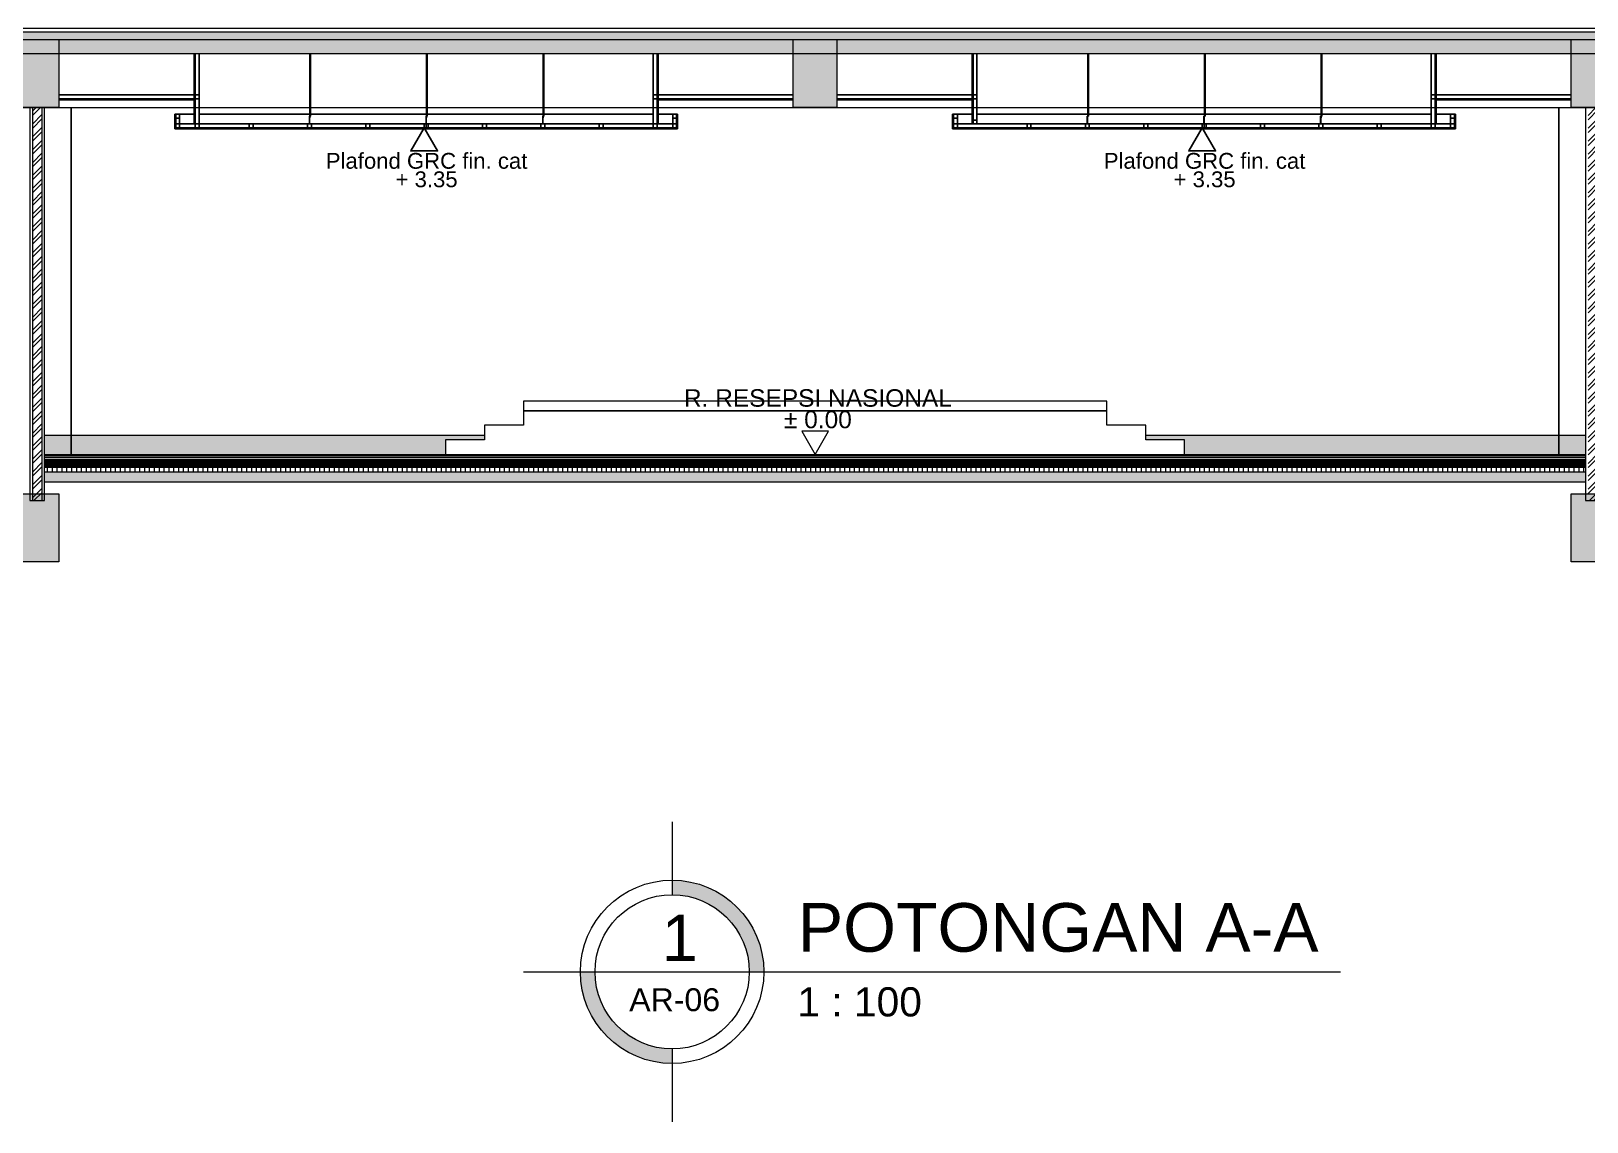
# Model space of a CAD drawing. Header units: inches. Extents: x 249 to 1192, y -18 to 440.
# Drawn here: x 700.09 to 716.09, y 252.32 to 263.54 of the extents above; entities that cross this region are included whole.
import ezdxf
from ezdxf.enums import TextEntityAlignment as Align

# ---------------------------------------------------------------- set-up
doc = ezdxf.new("R2010")
doc.units = ezdxf.units.IN
doc.header["$MEASUREMENT"] = 0
for name, color, linetype, lineweight in [('ARSIR 1', 33, 'Continuous', 0), ('ARSIR BETON', 8, 'Continuous', 0), ('ARSIR KERAMIK', 66, 'Continuous', 25), ('ARSIR WARNA', 66, 'Continuous', 0), ('BALOK', 3, 'Continuous', 20), ('BESI', 201, 'Continuous', 0), ('DIMENSI', 85, 'Continuous', 20), ('DINDING', 6, 'Continuous', 0), ('DINDING2', 137, 'Continuous', 20), ('KUSEN', 16, 'Continuous', 15), ('LANTAI', 135, 'Continuous', 9), ('TEXT (KET. RUANG)', 7, 'Continuous', 5), ('TEXT (KETERANGAN)', 7, 'Continuous', 25)]:
    doc.layers.add(name, color=color, linetype=linetype, lineweight=lineweight)
for name, color, linetype in [('ARSIR DINDING', 64, 'Continuous'), ('KOLOM', 5, 'Continuous'), ('PLAFOND', 42, 'Continuous')]:
    doc.layers.add(name, color=color, linetype=linetype)
doc.styles.add('ARIAL', font='arial.ttf')
doc.styles.get("Standard").update_dxf_attribs({"font": 'arial.ttf'})
doc.linetypes.add('BATTING', pattern='A,0.0001,-0.1,[134,ltypeshp.shx,S=0.1,R=0,X=-0.1,Y=0],-0.2,[134,ltypeshp.shx,S=0.1,R=180,X=0.1,Y=0],-0.1', length=0.4001)

# ---------------------------------------------------------------- blocks, each defined once
blk = doc.blocks.new('JUDUL GAMBAR')
at = {"layer": 'DIMENSI'}
h = blk.add_hatch(color=256, dxfattribs=at)
h.paths.add_polyline_path([(-32.945, 252.895), (-32.945, 253.045, -0.414214), (-33.739, 253.838), (-33.889, 253.838, 0.414214)])
h.paths.add_polyline_path([(-32.945, 254.781), (-32.945, 254.631, -0.414214), (-32.152, 253.838), (-32.002, 253.838, 0.414214)])
for points in [[(-32.945, 255.382), (-32.945, 254.631)], [(-34.474, 253.838), (-26.071, 253.838)], [(-32.945, 253.045), (-32.945, 252.294)]]:
    blk.add_lwpolyline(points, dxfattribs=at)
for radius in [0.943, 0.793]:
    blk.add_circle((-32.945, 253.838), radius, dxfattribs=at)
at = {"layer": 'DIMENSI', "style": 'ARIAL'}
for tag, height, p in [('NO', 0.478, (-32.866, 254.188)), ('AR', 0.236, (-32.919, 253.551))]:
    blk.add_attdef(tag, text='', height=height, dxfattribs=at).set_placement(p, align=Align.MIDDLE_CENTER)
for tag, height, p in [('JUDUL', 0.5, (-31.652, 253.895)), ('SKALA', 0.3, (-31.658, 253.289))]:
    blk.add_attdef(tag, text='', height=height, dxfattribs=at).set_placement(p, align=Align.BOTTOM_LEFT)
blk = doc.blocks.new('B1')
at = {"layer": 'ARSIR BETON'}
blk.add_hatch(color=256, dxfattribs=at).paths.add_polyline_path([(364.645, 149.933), (364.195, 149.933), (364.195, 149.233), (364.645, 149.233)])
at = {"layer": 'BALOK'}
blk.add_lwpolyline([(364.195, 149.933), (364.645, 149.933), (364.645, 149.233), (364.195, 149.233)], close=True, dxfattribs=at)
blk = doc.blocks.new('PEIL LANTAI')
at = {"color": 1}
blk.add_lwpolyline([(2106.659, 1042.576), (2106.797, 1042.337), (2106.935, 1042.576)], close=True, dxfattribs=at)
for tag, p in [('RUANG', (2106.826, 1042.775)), ('ELEVASI', (2106.826, 1042.553))]:
    blk.add_attdef(tag, text='', height=0.181).set_placement(p, align=Align.BOTTOM_CENTER)
blk = doc.blocks.new('BAHAN')
at = {"layer": 'TEXT (KETERANGAN)', "color": 1}
blk.add_lwpolyline([(707.032, 209.695), (707.231, 209.349), (706.832, 209.349)], close=True, dxfattribs=at)
at = {"layer": 'TEXT (KETERANGAN)', "style": 'ARIAL'}
for tag, p in [('BAHAN', (707.068, 209.013)), ('ELEVASI', (707.068, 208.738))]:
    blk.add_attdef(tag, text='', height=0.236, dxfattribs=at).set_placement(p, align=Align.BOTTOM_CENTER)
blk = doc.blocks.new('POTONGAN AA')
at = {"layer": 'ARSIR 1'}
h = blk.add_hatch(dxfattribs=at)
h.set_pattern_fill('CROSS', color=256, scale=0.1, style=0)
h.set_pattern_definition([(0, (695.712929, 123.708324), (0.025, 0.025), [0.0125, -0.0375]), (90, (695.719179, 123.702074), (-0.025, 0.025), [0.0125, -0.0375])])
h.paths.add_polyline_path([(695.988, 123.908), (695.713, 123.908), (695.713, 123.708), (695.988, 123.708)])
h.paths.add_polyline_path([(699.838, 123.858), (700.238, 123.858), (700.238, 123.908), (695.988, 123.908), (695.988, 123.708), (699.838, 123.708)])
h.paths.add_polyline_path([(711.288, 123.908), (707.038, 123.908), (707.038, 123.858), (707.438, 123.858), (707.438, 123.708), (711.288, 123.708)])
h.paths.add_polyline_path([(711.562, 123.908), (711.288, 123.908), (711.288, 123.708), (711.562, 123.708)])
at = {"layer": 'ARSIR BETON'}
h = blk.add_hatch(dxfattribs=at)
h.set_pattern_fill('ANSI37', color=256, scale=0.075, style=0)
h.set_pattern_definition([(45, (366.442179, 14.045192), (-0.00662912607, 0.00662912607), []), (135, (366.442179, 14.045192), (-0.00662912607, -0.00662912607), [])])
h.paths.add_polyline_path([(677.788, 127.978), (677.788, 127.828), (730.413, 127.828), (730.413, 127.978)])
h = blk.add_hatch(dxfattribs=at)
h.set_pattern_fill('ANSI37', color=256, scale=0.05, style=0)
h.set_pattern_definition([(45, (695.712929, 123.5783244), (-0.0044194174, 0.0044194174), []), (135, (695.712929, 123.5783244), (-0.0044194174, -0.0044194174), [])])
h.paths.add_polyline_path([(695.713, 123.658), (695.713, 123.578), (711.562, 123.578), (711.562, 123.658)])
h = blk.add_hatch(dxfattribs=at)
h.set_pattern_fill('_USER', color=256, scale=0.05, angle=90, style=0, pattern_type=0)
h.set_pattern_definition([(90, (695.71293, 123.528324), (-0.05, 3e-18), [])])
h.paths.add_polyline_path([(711.562, 123.528), (711.562, 123.578), (695.713, 123.578), (695.713, 123.528)])
at = {"layer": 'ARSIR DINDING'}
h = blk.add_hatch(dxfattribs=at)
h.set_pattern_fill('ANSI32', color=256, scale=0.25, style=0)
h.set_pattern_definition([(45, (695.58793, 123.23332), (-0.06629126, 0.06629126), []), (45, (695.63212, 123.23332), (-0.06629126, 0.06629126), [])])
h.paths.add_polyline_path([(695.588, 123.233), (695.688, 123.233), (695.688, 127.278), (695.588, 127.278)])
h.paths.add_polyline_path([(711.587, 123.233), (711.687, 123.233), (711.687, 127.278), (711.587, 127.278)])
h.paths.add_polyline_path([(719.588, 123.233), (719.688, 123.233), (719.688, 127.278), (719.588, 127.278)])
at = {"layer": 'ARSIR WARNA'}
h = blk.add_hatch(dxfattribs=at)
h.set_pattern_fill('AR-SAND', color=256, scale=0.025, style=0)
h.set_pattern_definition([(37.5, (683.712943, 127.978324), (-0.001574834, 0.048170594), [0, -0.038, 0, -0.0425, 0, -0.040625]), (7.5, (683.71294, 127.978324), (0.04424442, 0.07055365), [0, -0.0205, 0, -0.03425, 0, -0.013125]), (327.5, (683.682193, 127.978324), (0.077853547, 0.000141476), [0, -0.0125, 0, -0.045, 0, -0.05875]), (317.5, (683.68219, 127.978324), (0.07515317, 0.02194189), [0, -0.00625, 0, -0.0295, 0, -0.03375])])
h.paths.add_polyline_path([(719.838, 127.978), (719.838, 128.053), (688.828, 128.053), (688.828, 127.978)])
h = blk.add_hatch(dxfattribs=at)
h.set_pattern_fill('AR-SAND', color=256, scale=0.025, style=0)
h.set_pattern_definition([(37.5, (695.71293, 123.428324), (-0.00157483, 0.04817059), [0, -0.038, 0, -0.0425, 0, -0.040625]), (7.5, (695.71293, 123.428324), (0.04424442, 0.07055365), [0, -0.0205, 0, -0.03425, 0, -0.013125]), (327.5, (695.68218, 123.428324), (0.07785355, 0.00014148), [0, -0.0125, 0, -0.045, 0, -0.05875]), (317.5, (695.68218, 123.428324), (0.07515317, 0.0219419), [0, -0.00625, 0, -0.0295, 0, -0.03375])])
h.paths.add_polyline_path([(711.562, 123.428), (711.562, 123.528), (695.713, 123.528), (695.713, 123.428)])
at = {"layer": 'ARSIR KERAMIK', "linetype": 'BATTING', "ltscale": 0.045}
blk.add_lwpolyline([(695.713, 123.678), (711.562, 123.678)], dxfattribs=at)
at = {"layer": 'BALOK'}
blk.add_lwpolyline([(730.413, 127.828), (677.788, 127.828), (677.788, 127.978), (730.413, 127.978)], dxfattribs=at)
blk.add_lwpolyline([(679.737, 127.278), (730.288, 127.278), (730.288, 127.828), (679.737, 127.828)], close=True, dxfattribs=at)
at = {"layer": 'BESI', "ltscale": 0.1}
for p, q in [((698.442, 127.185), (698.442, 127.838)), ((698.442, 127.185), (698.442, 127.838)), ((698.444, 127.186), (698.444, 127.838)), ((698.444, 127.186), (698.444, 127.838)), ((698.448, 127.838), (698.448, 127.189)), ((698.448, 127.838), (698.448, 127.189)), ((698.449, 127.838), (698.449, 127.188)), ((698.449, 127.838), (698.449, 127.188)), ((699.642, 127.185), (699.642, 127.838)), ((699.642, 127.185), (699.642, 127.838)), ((699.644, 127.186), (699.644, 127.838)), ((699.644, 127.186), (699.644, 127.838)), ((699.648, 127.838), (699.648, 127.189)), ((699.648, 127.838), (699.648, 127.189)), ((699.649, 127.838), (699.649, 127.188)), ((699.649, 127.838), (699.649, 127.188)), ((700.842, 127.185), (700.842, 127.838)), ((700.842, 127.185), (700.842, 127.838)), ((700.844, 127.186), (700.844, 127.838)), ((700.844, 127.186), (700.844, 127.838)), ((700.848, 127.838), (700.848, 127.189)), ((700.848, 127.838), (700.848, 127.189)), ((700.849, 127.838), (700.849, 127.188)), ((700.849, 127.838), (700.849, 127.188)), ((706.442, 127.185), (706.442, 127.828)), ((706.442, 127.185), (706.442, 127.828)), ((706.444, 127.186), (706.444, 127.828)), ((706.444, 127.186), (706.444, 127.828)), ((706.448, 127.828), (706.448, 127.189)), ((706.448, 127.828), (706.448, 127.189)), ((706.449, 127.828), (706.449, 127.188)), ((706.449, 127.828), (706.449, 127.188)), ((707.642, 127.185), (707.642, 127.828)), ((707.642, 127.185), (707.642, 127.828)), ((707.644, 127.186), (707.644, 127.828)), ((707.644, 127.186), (707.644, 127.828)), ((707.648, 127.828), (707.648, 127.189)), ((707.648, 127.828), (707.648, 127.189)), ((707.649, 127.828), (707.649, 127.188)), ((707.649, 127.828), (707.649, 127.188)), ((708.842, 127.185), (708.842, 127.828)), ((708.842, 127.185), (708.842, 127.828)), ((708.844, 127.186), (708.844, 127.828)), ((708.844, 127.186), (708.844, 127.828)), ((708.848, 127.828), (708.848, 127.189)), ((708.848, 127.828), (708.848, 127.189)), ((708.849, 127.828), (708.849, 127.188)), ((708.849, 127.828), (708.849, 127.188)), ((698.438, 127.183), (698.43, 127.183)), ((698.43, 127.183), (698.43, 127.182)), ((698.438, 127.182), (698.43, 127.182)), ((698.448, 127.189), (698.438, 127.183)), ((698.449, 127.188), (698.438, 127.182)), ((698.442, 127.17), (698.442, 127.184)), ((698.444, 127.17), (698.442, 127.17)), ((698.444, 127.17), (698.442, 127.17)), ((698.444, 127.17), (698.442, 127.17)), ((698.444, 127.17), (698.442, 127.17)), ((698.444, 127.17), (698.444, 127.185)), ((699.638, 127.183), (699.63, 127.183)), ((699.63, 127.183), (699.63, 127.182)), ((699.638, 127.182), (699.63, 127.182)), ((699.648, 127.189), (699.638, 127.183)), ((699.649, 127.188), (699.638, 127.182)), ((699.642, 127.17), (699.642, 127.184)), ((699.644, 127.17), (699.642, 127.17)), ((699.644, 127.17), (699.642, 127.17)), ((699.644, 127.17), (699.642, 127.17)), ((699.644, 127.17), (699.642, 127.17)), ((699.644, 127.17), (699.644, 127.185)), ((700.838, 127.183), (700.83, 127.183)), ((700.83, 127.183), (700.83, 127.182)), ((700.838, 127.182), (700.83, 127.182)), ((700.848, 127.189), (700.838, 127.183)), ((700.849, 127.188), (700.838, 127.182)), ((700.842, 127.17), (700.842, 127.184)), ((700.844, 127.17), (700.842, 127.17)), ((700.844, 127.17), (700.842, 127.17)), ((700.844, 127.17), (700.842, 127.17)), ((700.844, 127.17), (700.842, 127.17)), ((700.844, 127.17), (700.844, 127.185)), ((706.438, 127.183), (706.43, 127.183)), ((706.43, 127.183), (706.43, 127.182)), ((706.438, 127.182), (706.43, 127.182)), ((706.448, 127.189), (706.438, 127.183)), ((706.449, 127.188), (706.438, 127.182)), ((706.442, 127.17), (706.442, 127.184)), ((706.444, 127.17), (706.442, 127.17)), ((706.444, 127.17), (706.442, 127.17)), ((706.444, 127.17), (706.442, 127.17)), ((706.444, 127.17), (706.442, 127.17)), ((706.444, 127.17), (706.444, 127.185)), ((707.638, 127.183), (707.63, 127.183)), ((707.63, 127.183), (707.63, 127.182)), ((707.638, 127.182), (707.63, 127.182)), ((707.648, 127.189), (707.638, 127.183)), ((707.649, 127.188), (707.638, 127.182)), ((707.642, 127.17), (707.642, 127.184)), ((707.644, 127.17), (707.642, 127.17)), ((707.644, 127.17), (707.642, 127.17)), ((707.644, 127.17), (707.642, 127.17)), ((707.644, 127.17), (707.642, 127.17)), ((707.644, 127.17), (707.644, 127.185)), ((708.838, 127.183), (708.83, 127.183)), ((708.83, 127.183), (708.83, 127.182)), ((708.838, 127.182), (708.83, 127.182)), ((708.848, 127.189), (708.838, 127.183)), ((708.849, 127.188), (708.838, 127.182)), ((708.842, 127.17), (708.842, 127.184)), ((708.844, 127.17), (708.842, 127.17)), ((708.844, 127.17), (708.842, 127.17)), ((708.844, 127.17), (708.842, 127.17)), ((708.844, 127.17), (708.842, 127.17)), ((708.844, 127.17), (708.844, 127.185))]:
    blk.add_line(p, q, dxfattribs=at)
for points in [[(698.438, 127.182), (698.438, 127.108), (698.437, 127.108), (698.437, 127.182)], [(699.638, 127.182), (699.638, 127.108), (699.637, 127.108), (699.637, 127.182)], [(700.838, 127.182), (700.838, 127.108), (700.837, 127.108), (700.837, 127.182)], [(706.438, 127.182), (706.438, 127.108), (706.437, 127.108), (706.437, 127.182)], [(707.638, 127.182), (707.638, 127.108), (707.637, 127.108), (707.637, 127.182)], [(708.838, 127.182), (708.838, 127.108), (708.837, 127.108), (708.837, 127.182)]]:
    blk.add_lwpolyline(points, dxfattribs=at)
at = {"layer": 'DINDING'}
for points in [[(695.563, 123.233), (695.713, 123.233), (695.713, 127.278), (695.563, 127.278)], [(711.562, 123.233), (711.712, 123.233), (711.712, 127.278), (711.562, 127.278)]]:
    blk.add_lwpolyline(points, close=True, dxfattribs=at)
at = {"layer": 'DINDING2'}
for points in [[(695.588, 123.233), (695.688, 123.233), (695.688, 127.278), (695.588, 127.278)], [(707.038, 124.008), (706.638, 124.008), (706.638, 124.158), (700.638, 124.158), (700.638, 124.008), (700.238, 124.008), (700.238, 123.858), (699.838, 123.858), (699.838, 123.708), (707.438, 123.708), (707.438, 123.858), (707.038, 123.858)], [(700.638, 124.158), (706.638, 124.158), (706.638, 124.258), (700.638, 124.258)]]:
    blk.add_lwpolyline(points, close=True, dxfattribs=at)
at = {"layer": 'KOLOM'}
for points in [[(695.988, 127.278), (695.988, 123.703)], [(711.288, 127.278), (711.288, 123.703)]]:
    blk.add_lwpolyline(points, dxfattribs=at)
at = {"layer": 'LANTAI'}
for points in [[(688.678, 127.978), (719.838, 127.978), (719.838, 128.053), (688.828, 128.053)], [(688.828, 128.093), (719.838, 128.093), (719.838, 128.053), (688.828, 128.053)], [(695.713, 123.908), (700.238, 123.908)], [(707.038, 123.908), (711.562, 123.908)], [(695.713, 123.708), (711.562, 123.708)], [(695.713, 123.698), (711.562, 123.698)], [(695.713, 123.658), (711.562, 123.658)], [(695.713, 123.578), (711.562, 123.578)], [(695.713, 123.528), (711.562, 123.528)], [(695.713, 123.428), (711.562, 123.428)]]:
    blk.add_lwpolyline(points, dxfattribs=at)
at = {"layer": 'PLAFOND'}
for points in [[(697.252, 127.108), (697.252, 127.828)], [(697.262, 127.108), (697.262, 127.828)], [(697.302, 127.108), (697.302, 127.828)], [(701.974, 127.108), (701.974, 127.828)], [(702.014, 127.108), (702.014, 127.828)], [(702.024, 127.108), (702.024, 127.828)], [(705.252, 127.108), (705.252, 127.828)], [(705.262, 127.108), (705.262, 127.828)], [(705.302, 127.108), (705.302, 127.828)], [(709.974, 127.108), (709.974, 127.828)], [(710.014, 127.108), (710.014, 127.828)], [(710.024, 127.108), (710.024, 127.828)], [(697.302, 127.408), (695.862, 127.408)], [(697.302, 127.368), (695.862, 127.368)], [(697.252, 127.358), (695.862, 127.358)], [(703.413, 127.408), (701.974, 127.408)], [(703.413, 127.368), (701.974, 127.368)], [(703.413, 127.358), (702.024, 127.358)], [(703.863, 127.408), (705.302, 127.408)], [(703.863, 127.368), (705.302, 127.368)], [(703.863, 127.358), (705.252, 127.358)], [(709.974, 127.408), (711.413, 127.408)], [(709.974, 127.368), (711.413, 127.368)], [(710.024, 127.358), (711.413, 127.358)], [(697.052, 127.058), (697.052, 127.208)], [(697.102, 127.208), (697.052, 127.208)], [(697.062, 127.058), (697.062, 127.208)], [(697.102, 127.108), (697.102, 127.208)], [(697.102, 127.208), (697.252, 127.208)], [(697.302, 127.208), (701.974, 127.208)], [(702.174, 127.208), (702.024, 127.208)], [(702.174, 127.108), (702.174, 127.208)], [(702.174, 127.208), (702.224, 127.208)], [(702.214, 127.058), (702.214, 127.208)], [(702.224, 127.058), (702.224, 127.208)], [(705.052, 127.058), (705.052, 127.208)], [(705.102, 127.208), (705.052, 127.208)], [(705.062, 127.058), (705.062, 127.208)], [(705.102, 127.108), (705.102, 127.208)], [(705.102, 127.208), (705.252, 127.208)], [(709.974, 127.208), (705.302, 127.208)], [(710.174, 127.208), (710.024, 127.208)], [(710.174, 127.108), (710.174, 127.208)], [(710.174, 127.208), (710.224, 127.208)], [(710.214, 127.058), (710.214, 127.208)], [(710.224, 127.058), (710.224, 127.208)], [(702.174, 127.108), (697.052, 127.108)], [(702.224, 127.068), (697.052, 127.068)], [(702.224, 127.058), (697.052, 127.058)], [(699.638, 127.058), (699.638, 127.108)], [(705.052, 127.068), (710.224, 127.068)], [(705.052, 127.058), (710.224, 127.058)], [(705.102, 127.108), (710.224, 127.108)], [(707.638, 127.058), (707.638, 127.108)]]:
    blk.add_lwpolyline(points, dxfattribs=at)
for points in [[(697.062, 127.168), (697.102, 127.168), (697.102, 127.208), (697.062, 127.208)], [(702.214, 127.168), (702.174, 127.168), (702.174, 127.208), (702.214, 127.208)], [(705.062, 127.168), (705.102, 127.168), (705.102, 127.208), (705.062, 127.208)], [(710.214, 127.168), (710.174, 127.168), (710.174, 127.208), (710.214, 127.208)], [(697.062, 127.068), (697.102, 127.068), (697.102, 127.108), (697.062, 127.108)], [(697.302, 127.068), (697.262, 127.068), (697.262, 127.108), (697.302, 127.108)], [(697.818, 127.068), (697.858, 127.068), (697.858, 127.108), (697.818, 127.108)], [(698.418, 127.068), (698.458, 127.068), (698.458, 127.108), (698.418, 127.108)], [(699.018, 127.068), (699.058, 127.068), (699.058, 127.108), (699.018, 127.108)], [(699.658, 127.068), (699.618, 127.068), (699.618, 127.108), (699.658, 127.108)], [(700.258, 127.068), (700.218, 127.068), (700.218, 127.108), (700.258, 127.108)], [(700.858, 127.068), (700.818, 127.068), (700.818, 127.108), (700.858, 127.108)], [(701.458, 127.068), (701.418, 127.068), (701.418, 127.108), (701.458, 127.108)], [(702.014, 127.068), (701.974, 127.068), (701.974, 127.108), (702.014, 127.108)], [(702.214, 127.068), (702.174, 127.068), (702.174, 127.108), (702.214, 127.108)], [(705.062, 127.068), (705.102, 127.068), (705.102, 127.108), (705.062, 127.108)], [(705.262, 127.108), (705.302, 127.108), (705.302, 127.148), (705.262, 127.148)], [(705.818, 127.068), (705.858, 127.068), (705.858, 127.108), (705.818, 127.108)], [(706.418, 127.068), (706.458, 127.068), (706.458, 127.108), (706.418, 127.108)], [(707.018, 127.068), (707.058, 127.068), (707.058, 127.108), (707.018, 127.108)], [(707.618, 127.068), (707.658, 127.068), (707.658, 127.108), (707.618, 127.108)], [(708.258, 127.068), (708.218, 127.068), (708.218, 127.108), (708.258, 127.108)], [(708.858, 127.068), (708.818, 127.068), (708.818, 127.108), (708.858, 127.108)], [(709.458, 127.068), (709.418, 127.068), (709.418, 127.108), (709.458, 127.108)], [(709.974, 127.068), (710.014, 127.068), (710.014, 127.108), (709.974, 127.108)], [(710.214, 127.068), (710.174, 127.068), (710.174, 127.108), (710.214, 127.108)]]:
    blk.add_lwpolyline(points, close=True, dxfattribs=at)
for p in [(331.217, -21.955), (339.218, -21.955), (347.217, -21.955), (331.217, -26.63), (347.217, -26.63)]:
    blk.add_blockref('B1', p)
at = {"layer": 'DIMENSI', "xscale": 0.6897248955102668, "yscale": 0.6897248955102668, "zscale": 0.6897248955102668}
for p in [(211.96, -17.563), (219.961, -17.563)]:
    blk.add_blockref('BAHAN', p, dxfattribs=at).add_auto_attribs({'ELEVASI': '+ 3.35', 'BAHAN': 'Plafond GRC fin. cat'})
at = {"layer": 'TEXT (KET. RUANG)', "xscale": 0.9955542406471944, "yscale": 0.9955542406471944, "zscale": 0.9955542406471944}
blk.add_blockref('PEIL LANTAI', (-1393.793, -913.994), dxfattribs=at).add_auto_attribs({'ELEVASI': '%%p 0.00', 'RUANG': 'R. RESEPSI NASIONAL'})

msp = doc.modelspace()

# ---------------------------------------------------------------- block references
at = {"layer": 'DIMENSI'}
msp.add_blockref('JUDUL GAMBAR', (739.6315, 0.0294), dxfattribs=at).add_auto_attribs({'AR': 'AR-06', 'NO': '1', 'SKALA': '1 : 100', 'JUDUL': 'POTONGAN A-A'})
at = {"layer": 'KUSEN'}
msp.add_blockref('POTONGAN AA', (4.5189, 135.4814), dxfattribs=at)

doc.saveas('drawing.dxf')
